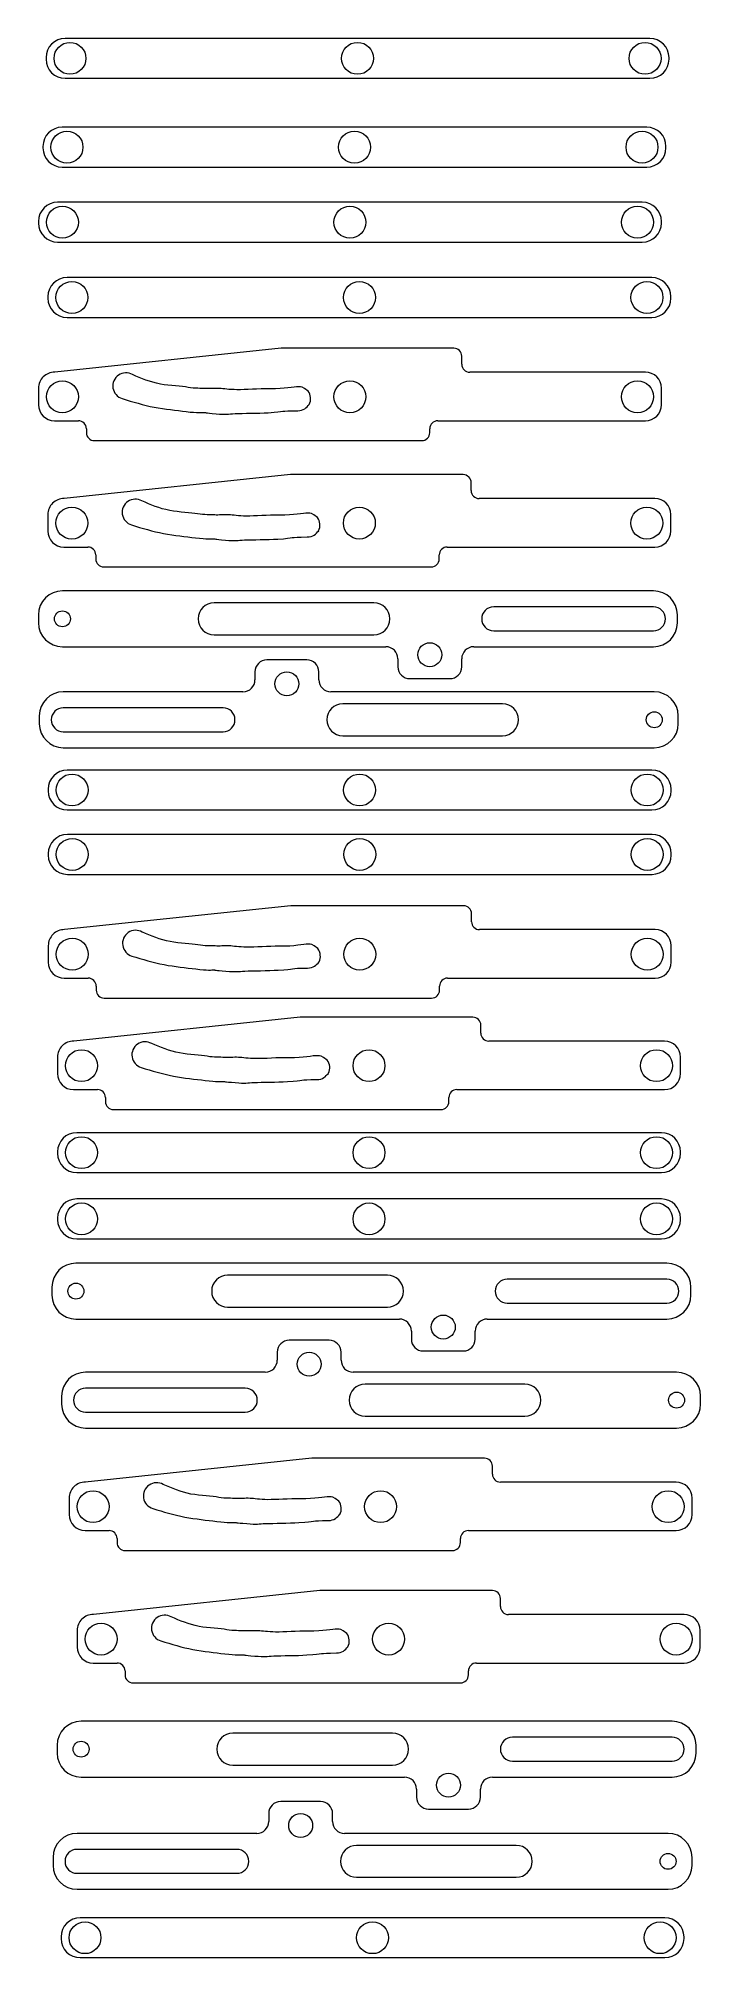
# Model space of a CAD drawing. Header units: millimetres. Extents: x 3 to 86, y 5 to 245.
import ezdxf

# ---------------------------------------------------------------- set-up
doc = ezdxf.new("R2010")
doc.units = ezdxf.units.MM

msp = doc.modelspace()

# ---------------------------------------------------------------- linework, layer by layer
at = {"color": 7, "linetype": 'Continuous', "lineweight": 15}
for p, q in [((79.63, 245.28), (6.43, 245.28)), ((4.03, 242.88), (4.03, 242.68)), ((82.03, 242.68), (82.03, 242.88)), ((6.43, 240.28), (79.63, 240.28)), ((79.25, 234.15), (6.05, 234.15)), ((3.65, 231.75), (3.65, 231.55)), ((81.65, 231.55), (81.65, 231.75)), ((6.05, 229.15), (79.25, 229.15)), ((78.68, 224.74), (5.48, 224.74)), ((3.08, 222.34), (3.08, 222.14)), ((81.08, 222.14), (81.08, 222.34)), ((5.48, 219.74), (78.68, 219.74)), ((79.87, 215.31), (6.67, 215.31)), ((4.27, 212.91), (4.27, 212.71)), ((82.27, 212.71), (82.27, 212.91)), ((6.67, 210.31), (79.87, 210.31)), ((33.46, 206.44), (5.12, 203.44)), ((55.08, 206.44), (33.46, 206.44)), ((56.08, 204.44), (56.08, 205.44)), ((79.08, 203.44), (57.08, 203.44)), ((3.08, 201.44), (3.08, 199.36)), ((81.08, 199.36), (81.08, 201.44)), ((5.08, 197.36), (8.08, 197.36)), ((53.08, 197.36), (79.08, 197.36)), ((9.08, 196.36), (9.08, 195.86)), ((10.08, 194.86), (51.08, 194.86)), ((52.08, 195.86), (52.08, 196.36)), ((34.64, 190.6), (6.29, 187.6)), ((56.26, 190.6), (34.64, 190.6)), ((57.26, 188.6), (57.26, 189.6)), ((4.26, 185.6), (4.26, 183.53)), ((80.26, 187.6), (58.26, 187.6)), ((82.26, 183.53), (82.26, 185.6)), ((6.26, 181.53), (9.26, 181.53)), ((10.26, 180.53), (10.26, 180.03)), ((53.26, 180.03), (53.26, 180.53)), ((54.26, 181.53), (80.26, 181.53)), ((11.26, 179.03), (52.26, 179.03)), ((80.08, 176.03), (6.08, 176.03)), ((45.08, 174.53), (25.08, 174.53)), ((80.08, 174.03), (60.08, 174.03)), ((3.08, 173.03), (3.08, 172.03)), ((60.08, 171.03), (80.08, 171.03)), ((83.08, 172.03), (83.08, 173.03)), ((6.08, 169.03), (46.58, 169.03)), ((25.08, 170.53), (45.08, 170.53)), ((57.58, 169.03), (80.08, 169.03)), ((36.69, 167.38), (31.69, 167.38)), ((48.08, 167.53), (48.08, 166.53)), ((56.08, 166.53), (56.08, 167.53)), ((30.19, 165.88), (30.19, 164.88)), ((38.19, 164.88), (38.19, 165.88)), ((49.58, 165.03), (54.58, 165.03)), ((28.69, 163.38), (6.19, 163.38)), ((26.19, 161.38), (6.19, 161.38)), ((80.19, 163.38), (39.69, 163.38)), ((61.19, 161.88), (41.19, 161.88)), ((3.19, 160.38), (3.19, 159.38)), ((83.19, 159.38), (83.19, 160.38)), ((6.19, 158.38), (26.19, 158.38)), ((6.19, 156.38), (80.19, 156.38)), ((41.19, 157.88), (61.19, 157.88)), ((79.89, 153.57), (6.69, 153.57)), ((4.29, 151.17), (4.29, 150.97)), ((82.29, 150.97), (82.29, 151.17)), ((6.69, 148.57), (79.89, 148.57)), ((79.91, 145.5), (6.71, 145.5)), ((4.31, 143.1), (4.31, 142.9)), ((82.31, 142.9), (82.31, 143.1)), ((6.71, 140.5), (79.91, 140.5)), ((34.69, 136.57), (6.34, 133.57)), ((56.31, 136.57), (34.69, 136.57)), ((57.31, 134.57), (57.31, 135.57)), ((80.31, 133.57), (58.31, 133.57)), ((4.31, 131.57), (4.31, 129.49)), ((82.31, 129.49), (82.31, 131.57)), ((6.31, 127.49), (9.31, 127.49)), ((10.31, 126.49), (10.31, 125.99)), ((53.31, 125.99), (53.31, 126.49)), ((54.31, 127.49), (80.31, 127.49)), ((11.31, 124.99), (52.31, 124.99)), ((35.85, 122.6), (7.51, 119.6)), ((57.47, 122.6), (35.85, 122.6)), ((58.47, 120.6), (58.47, 121.6)), ((81.47, 119.6), (59.47, 119.6)), ((5.47, 117.6), (5.47, 115.52)), ((83.47, 115.52), (83.47, 117.6)), ((7.47, 113.52), (10.47, 113.52)), ((55.47, 113.52), (81.47, 113.52)), ((11.47, 112.52), (11.47, 112.02)), ((12.47, 111.02), (53.47, 111.02)), ((54.47, 112.02), (54.47, 112.52)), ((81.07, 108.12), (7.87, 108.12)), ((5.47, 105.72), (5.47, 105.52)), ((83.47, 105.52), (83.47, 105.72)), ((7.87, 103.12), (81.07, 103.12)), ((81.07, 99.81), (7.87, 99.81)), ((5.47, 97.41), (5.47, 97.21)), ((83.47, 97.21), (83.47, 97.41)), ((7.87, 94.81), (81.07, 94.81)), ((81.77, 91.76), (7.77, 91.76)), ((46.77, 90.26), (26.77, 90.26)), ((81.77, 89.76), (61.77, 89.76)), ((4.77, 88.76), (4.77, 87.76)), ((61.77, 86.76), (81.77, 86.76)), ((84.77, 87.76), (84.77, 88.76)), ((7.77, 84.76), (48.27, 84.76)), ((26.77, 86.26), (46.77, 86.26)), ((59.27, 84.76), (81.77, 84.76)), ((39.48, 82.1), (34.48, 82.1)), ((49.77, 83.26), (49.77, 82.26)), ((57.77, 82.26), (57.77, 83.26)), ((32.98, 80.6), (32.98, 79.6)), ((40.98, 79.6), (40.98, 80.6)), ((51.27, 80.76), (56.27, 80.76)), ((31.48, 78.1), (8.98, 78.1)), ((82.98, 78.1), (42.48, 78.1)), ((5.98, 75.1), (5.98, 74.1)), ((28.98, 76.1), (8.98, 76.1)), ((63.98, 76.6), (43.98, 76.6)), ((85.98, 74.1), (85.98, 75.1)), ((8.98, 73.1), (28.98, 73.1)), ((43.98, 72.6), (63.98, 72.6)), ((8.98, 71.1), (82.98, 71.1)), ((37.3, 67.32), (8.95, 64.32)), ((58.92, 67.32), (37.3, 67.32)), ((59.92, 65.32), (59.92, 66.32)), ((82.92, 64.32), (60.92, 64.32)), ((6.92, 62.32), (6.92, 60.25)), ((84.92, 60.25), (84.92, 62.32)), ((8.92, 58.25), (11.92, 58.25)), ((56.92, 58.25), (82.92, 58.25)), ((12.92, 57.25), (12.92, 56.75)), ((13.92, 55.75), (54.92, 55.75)), ((55.92, 56.75), (55.92, 57.25)), ((38.3, 50.73), (9.96, 47.73)), ((59.92, 50.73), (38.3, 50.73)), ((60.92, 48.73), (60.92, 49.73)), ((7.92, 45.73), (7.92, 43.65)), ((83.92, 47.73), (61.92, 47.73)), ((85.92, 43.65), (85.92, 45.73)), ((9.92, 41.65), (12.92, 41.65)), ((57.92, 41.65), (83.92, 41.65)), ((13.92, 40.65), (13.92, 40.15)), ((14.92, 39.15), (55.92, 39.15)), ((56.92, 40.15), (56.92, 40.65)), ((82.42, 34.35), (8.42, 34.35)), ((5.42, 31.35), (5.42, 30.35)), ((47.42, 32.85), (27.42, 32.85)), ((82.42, 32.35), (62.42, 32.35)), ((85.42, 30.35), (85.42, 31.35)), ((62.42, 29.35), (82.42, 29.35)), ((8.42, 27.35), (48.92, 27.35)), ((27.42, 28.85), (47.42, 28.85)), ((59.92, 27.35), (82.42, 27.35)), ((38.41, 24.29), (33.41, 24.29)), ((50.42, 25.85), (50.42, 24.85)), ((58.42, 24.85), (58.42, 25.85)), ((31.91, 22.79), (31.91, 21.79)), ((39.91, 21.79), (39.91, 22.79)), ((51.92, 23.35), (56.92, 23.35)), ((30.41, 20.29), (7.91, 20.29)), ((81.91, 20.29), (41.41, 20.29)), ((4.91, 17.29), (4.91, 16.29)), ((27.91, 18.29), (7.91, 18.29)), ((62.91, 18.79), (42.91, 18.79)), ((84.91, 16.29), (84.91, 17.29)), ((7.91, 15.29), (27.91, 15.29)), ((42.91, 14.79), (62.91, 14.79)), ((7.91, 13.29), (81.91, 13.29)), ((81.51, 9.72), (8.31, 9.72)), ((5.91, 7.32), (5.91, 7.12)), ((83.91, 7.12), (83.91, 7.32)), ((8.31, 4.72), (81.51, 4.72))]:
    msp.add_line(p, q, dxfattribs=at)
for centre, radius in [((7.03, 242.78), 2), ((43.03, 242.78), 2), ((79.03, 242.78), 2), ((6.65, 231.65), 2), ((42.65, 231.65), 2), ((78.65, 231.65), 2), ((6.08, 222.24), 2), ((42.08, 222.24), 2), ((78.08, 222.24), 2), ((7.27, 212.81), 2), ((43.27, 212.81), 2), ((79.27, 212.81), 2), ((6.08, 200.36), 2), ((42.08, 200.36), 2), ((78.08, 200.36), 2), ((7.26, 184.53), 2), ((43.26, 184.53), 2), ((79.26, 184.53), 2), ((6.08, 172.53), 1), ((52.08, 168.03), 1.5), ((34.19, 164.38), 1.5), ((80.19, 159.88), 1), ((7.29, 151.07), 2), ((43.29, 151.07), 2), ((79.29, 151.07), 2), ((7.31, 143), 2), ((43.31, 143), 2), ((79.31, 143), 2), ((7.31, 130.49), 2), ((43.31, 130.49), 2), ((79.31, 130.49), 2), ((8.47, 116.52), 2), ((44.47, 116.52), 2), ((80.47, 116.52), 2), ((8.47, 105.62), 2), ((44.47, 105.62), 2), ((80.47, 105.62), 2), ((8.47, 97.31), 2), ((44.47, 97.31), 2), ((80.47, 97.31), 2), ((7.77, 88.26), 1), ((53.77, 83.76), 1.5), ((36.98, 79.1), 1.5), ((82.98, 74.6), 1), ((9.92, 61.25), 2), ((45.92, 61.25), 2), ((81.92, 61.25), 2), ((10.92, 44.65), 2), ((46.92, 44.65), 2), ((82.92, 44.65), 2), ((8.42, 30.85), 1), ((54.42, 26.35), 1.5), ((35.91, 21.29), 1.5), ((81.91, 16.79), 1), ((8.91, 7.22), 2), ((44.91, 7.22), 2), ((80.91, 7.22), 2)]:
    msp.add_circle(centre, radius, dxfattribs=at)
for centre, radius, start, end in [((6.43, 242.88), 2.4, 90, 180), ((79.63, 242.88), 2.4, 0, 90), ((6.43, 242.68), 2.4, 180, 270), ((79.63, 242.68), 2.4, 270, 0), ((6.05, 231.75), 2.4, 90, 180), ((79.25, 231.75), 2.4, 0, 90), ((6.05, 231.55), 2.4, 180, 270), ((79.25, 231.55), 2.4, 270, 0), ((5.48, 222.34), 2.4, 90, 180), ((78.68, 222.34), 2.4, 0, 90), ((5.48, 222.14), 2.4, 180, 270), ((78.68, 222.14), 2.4, 270, 0), ((6.67, 212.91), 2.4, 90, 180), ((79.87, 212.91), 2.4, 0, 90), ((6.67, 212.71), 2.4, 180, 270), ((79.87, 212.71), 2.4, 270, 0), ((55.08, 205.44), 1, 0, 90), ((5.08, 201.44), 2, 89.0272, 180), ((14.04, 201.71), 1.65, 59.9212, 253.2855), ((57.08, 204.44), 1, 180, 270), ((79.08, 201.44), 2, 0, 90), ((35.55, 200.12), 1.61, 333.6055, 36.1606), ((5.08, 199.36), 2, 180, 270), ((8.08, 196.36), 1, 0, 90), ((53.08, 196.36), 1, 90, 180), ((79.08, 199.36), 2, 270, 0), ((10.08, 195.86), 1, 180, 270), ((51.08, 195.86), 1, 270, 0), ((56.26, 189.6), 1, 0, 90), ((58.26, 188.6), 1, 180, 270), ((6.26, 185.6), 2, 89.0272, 180), ((15.21, 185.88), 1.65, 59.9212, 253.2855), ((36.72, 184.28), 1.61, 333.6055, 36.1606), ((80.26, 185.6), 2, 0, 90), ((6.26, 183.53), 2, 180, 270), ((80.26, 183.53), 2, 270, 0), ((9.26, 180.53), 1, 0, 90), ((54.26, 180.53), 1, 90, 180), ((11.26, 180.03), 1, 180, 270), ((52.26, 180.03), 1, 270, 0), ((6.08, 173.03), 3, 90, 180), ((80.08, 173.03), 3, 360, 90), ((25.08, 172.53), 2, 90, 270), ((45.08, 172.53), 2, 270, 90), ((60.08, 172.53), 1.5, 90, 270), ((80.08, 172.53), 1.5, 270, 90), ((6.08, 172.03), 3, 180, 270), ((80.08, 172.03), 3, 270, 0), ((46.58, 167.53), 1.5, 0, 90), ((57.58, 167.53), 1.5, 90, 180), ((31.69, 165.88), 1.5, 90, 180), ((36.69, 165.88), 1.5, 0, 90), ((49.58, 166.53), 1.5, 180, 270), ((54.58, 166.53), 1.5, 270, 360), ((28.69, 164.88), 1.5, 270, 0), ((39.69, 164.88), 1.5, 180, 270), ((6.19, 160.38), 3, 90, 180), ((6.19, 159.88), 1.5, 90, 270), ((26.19, 159.88), 1.5, 270, 90), ((41.19, 159.88), 2, 90, 270), ((61.19, 159.88), 2, 270, 90), ((80.19, 160.38), 3, 0, 90), ((6.19, 159.38), 3, 180, 270), ((80.19, 159.38), 3, 270, 0), ((6.69, 151.17), 2.4, 90, 180), ((79.89, 151.17), 2.4, 0, 90), ((6.69, 150.97), 2.4, 180, 270), ((79.89, 150.97), 2.4, 270, 0), ((6.71, 143.1), 2.4, 90, 180), ((79.91, 143.1), 2.4, 0, 90), ((6.71, 142.9), 2.4, 180, 270), ((79.91, 142.9), 2.4, 270, 0), ((56.31, 135.57), 1, 0, 90), ((6.31, 131.57), 2, 89.0272, 180), ((15.26, 131.84), 1.65, 59.9212, 253.2855), ((58.31, 134.57), 1, 180, 270), ((80.31, 131.57), 2, 0, 90), ((36.77, 130.25), 1.61, 333.6055, 36.1606), ((6.31, 129.49), 2, 180, 270), ((80.31, 129.49), 2, 270, 0), ((9.31, 126.49), 1, 0, 90), ((11.31, 125.99), 1, 180, 270), ((52.31, 125.99), 1, 270, 0), ((54.31, 126.49), 1, 90, 180), ((57.47, 121.6), 1, 0, 90), ((59.47, 120.6), 1, 180, 270), ((7.47, 117.6), 2, 89.0272, 180), ((16.43, 117.87), 1.65, 59.9212, 253.2855), ((81.47, 117.6), 2, 0, 90), ((7.47, 115.52), 2, 180, 270), ((37.94, 116.28), 1.61, 333.6055, 36.1606), ((81.47, 115.52), 2, 270, 0), ((10.47, 112.52), 1, 0, 90), ((55.47, 112.52), 1, 90, 180), ((12.47, 112.02), 1, 180, 270), ((53.47, 112.02), 1, 270, 0), ((7.87, 105.72), 2.4, 90, 180), ((81.07, 105.72), 2.4, 0, 90), ((7.87, 105.52), 2.4, 180, 270), ((81.07, 105.52), 2.4, 270, 0), ((7.87, 97.41), 2.4, 90, 180), ((81.07, 97.41), 2.4, 0, 90), ((7.87, 97.21), 2.4, 180, 270), ((81.07, 97.21), 2.4, 270, 0), ((7.77, 88.76), 3, 90, 180), ((81.77, 88.76), 3, 360, 90), ((26.77, 88.26), 2, 90, 270), ((46.77, 88.26), 2, 270, 90), ((61.77, 88.26), 1.5, 90, 270), ((81.77, 88.26), 1.5, 270, 90), ((7.77, 87.76), 3, 180, 270), ((81.77, 87.76), 3, 270, 0), ((48.27, 83.26), 1.5, 360, 90), ((59.27, 83.26), 1.5, 90, 180), ((34.48, 80.6), 1.5, 90, 180), ((39.48, 80.6), 1.5, 0, 90), ((51.27, 82.26), 1.5, 180, 270), ((56.27, 82.26), 1.5, 270, 360), ((31.48, 79.6), 1.5, 270, 0), ((42.48, 79.6), 1.5, 180, 270), ((8.98, 75.1), 3, 90, 180), ((82.98, 75.1), 3, 360, 90), ((8.98, 74.6), 1.5, 90, 270), ((28.98, 74.6), 1.5, 270, 90), ((43.98, 74.6), 2, 90, 270), ((63.98, 74.6), 2, 270, 90), ((8.98, 74.1), 3, 180, 270), ((82.98, 74.1), 3, 270, 0), ((58.92, 66.32), 1, 0, 90), ((60.92, 65.32), 1, 180, 270), ((8.92, 62.32), 2, 89.0272, 180), ((17.87, 62.6), 1.65, 59.9212, 253.2855), ((82.92, 62.32), 2, 0, 90), ((8.92, 60.25), 2, 180, 270), ((39.38, 61), 1.61, 333.6055, 36.1606), ((82.92, 60.25), 2, 270, 0), ((11.92, 57.25), 1, 0, 90), ((56.92, 57.25), 1, 90, 180), ((13.92, 56.75), 1, 180, 270), ((54.92, 56.75), 1, 270, 0), ((59.92, 49.73), 1, 0, 90), ((61.92, 48.73), 1, 180, 270), ((9.92, 45.73), 2, 89.0272, 180), ((18.88, 46), 1.65, 59.9212, 253.2855), ((83.92, 45.73), 2, 0, 90), ((9.92, 43.65), 2, 180, 270), ((40.39, 44.41), 1.61, 333.6055, 36.1606), ((83.92, 43.65), 2, 270, 0), ((12.92, 40.65), 1, 0, 90), ((57.92, 40.65), 1, 90, 180), ((14.92, 40.15), 1, 180, 270), ((55.92, 40.15), 1, 270, 0), ((8.42, 31.35), 3, 90, 180), ((82.42, 31.35), 3, 360, 90), ((27.42, 30.85), 2, 90, 270), ((47.42, 30.85), 2, 270, 90), ((62.42, 30.85), 1.5, 90, 270), ((82.42, 30.85), 1.5, 270, 90), ((8.42, 30.35), 3, 180, 270), ((82.42, 30.35), 3, 270, 0), ((48.92, 25.85), 1.5, 360, 90), ((59.92, 25.85), 1.5, 90, 180), ((33.41, 22.79), 1.5, 90, 180), ((38.41, 22.79), 1.5, 0, 90), ((51.92, 24.85), 1.5, 180, 270), ((56.92, 24.85), 1.5, 270, 360), ((30.41, 21.79), 1.5, 270, 0), ((41.41, 21.79), 1.5, 180, 270), ((7.91, 17.29), 3, 90, 180), ((81.91, 17.29), 3, 360, 90), ((7.91, 16.79), 1.5, 90, 270), ((27.91, 16.79), 1.5, 270, 90), ((42.91, 16.79), 2, 90, 270), ((62.91, 16.79), 2, 270, 90), ((7.91, 16.29), 3, 180, 270), ((81.91, 16.29), 3, 270, 0), ((8.31, 7.32), 2.4, 90, 180), ((81.51, 7.32), 2.4, 0, 90), ((8.31, 7.12), 2.4, 180, 270), ((81.51, 7.12), 2.4, 270, 0)]:
    msp.add_arc(centre, radius, start, end, dxfattribs=at)
for points, knots in [([(36.85, 201.07), (36.05, 201.66), (36.03, 201.61), (34.99, 201.62), (33.93, 201.34), (30.57, 201.37), (27.73, 201.11), (26.25, 201.38), (25.09, 201.44), (24.5, 201.35), (23.48, 201.43), (22.65, 201.38), (20.99, 201.69), (18.13, 201.74), (15.97, 202.67), (14.87, 203.14)], [0, 0, 0, 0, 0.079192, 0.079192, 0.2278, 0.2278, 0.34999, 0.457432, 0.457432, 0.598086, 0.598086, 0.728156, 0.728156, 0.861746, 1, 1, 1, 1]), ([(13.56, 200.13), (14.88, 199.73), (17.47, 198.93), (20.33, 198.67), (23.05, 198.32), (23.6, 198.4), (24.02, 198.38), (23.86, 198.36), (26.64, 198.12), (26.94, 198.3), (30.56, 198.29), (34.15, 198.5), (33.17, 198.61), (36.29, 198.62), (36.64, 199.01), (36.99, 199.4)], [0, 0, 0, 0, 0.110319, 0.216866, 0.216866, 0.344377, 0.344377, 0.47317, 0.47317, 0.589924, 0.713838, 0.713838, 0.931707, 0.931707, 1, 1, 1, 1]), ([(38.02, 185.24), (37.23, 185.83), (37.2, 185.78), (36.16, 185.78), (35.1, 185.5), (31.74, 185.54), (28.9, 185.27), (27.42, 185.54), (26.27, 185.6), (25.68, 185.51), (24.65, 185.59), (23.83, 185.54), (22.16, 185.85), (19.3, 185.9), (17.14, 186.83), (16.04, 187.31)], [0, 0, 0, 0, 0.079192, 0.079192, 0.2278, 0.2278, 0.34999, 0.457432, 0.457432, 0.598086, 0.598086, 0.728156, 0.728156, 0.861746, 1, 1, 1, 1]), ([(14.74, 184.3), (16.05, 183.89), (18.64, 183.1), (21.5, 182.84), (24.22, 182.49), (24.77, 182.57), (25.2, 182.55), (25.04, 182.52), (27.81, 182.29), (28.11, 182.47), (31.74, 182.45), (35.33, 182.66), (34.35, 182.78), (37.47, 182.79), (37.82, 183.18), (38.17, 183.57)], [0, 0, 0, 0, 0.110319, 0.216866, 0.216866, 0.344377, 0.344377, 0.47317, 0.47317, 0.589924, 0.713838, 0.713838, 0.931707, 0.931707, 1, 1, 1, 1]), ([(38.07, 131.2), (37.28, 131.79), (37.25, 131.74), (36.22, 131.75), (35.15, 131.47), (31.79, 131.5), (28.95, 131.24), (27.47, 131.51), (26.32, 131.57), (25.73, 131.48), (24.7, 131.56), (23.88, 131.51), (22.21, 131.82), (19.36, 131.86), (17.19, 132.8), (16.09, 133.27)], [0, 0, 0, 0, 0.079192, 0.079192, 0.2278, 0.2278, 0.34999, 0.457432, 0.457432, 0.598086, 0.598086, 0.728156, 0.728156, 0.861746, 1, 1, 1, 1]), ([(14.79, 130.26), (16.11, 129.86), (18.69, 129.06), (21.55, 128.8), (24.27, 128.45), (24.83, 128.53), (25.25, 128.51), (25.09, 128.49), (27.87, 128.25), (28.16, 128.43), (31.79, 128.42), (35.38, 128.63), (34.4, 128.74), (37.52, 128.75), (37.87, 129.14), (38.22, 129.53)], [0, 0, 0, 0, 0.110319, 0.216866, 0.216866, 0.344377, 0.344377, 0.47317, 0.47317, 0.589924, 0.713838, 0.713838, 0.931707, 0.931707, 1, 1, 1, 1]), ([(39.24, 117.23), (38.44, 117.82), (38.42, 117.77), (37.38, 117.78), (36.32, 117.5), (32.96, 117.53), (30.12, 117.27), (28.64, 117.54), (27.48, 117.6), (26.89, 117.51), (25.87, 117.59), (25.04, 117.54), (23.38, 117.85), (20.52, 117.9), (18.36, 118.83), (17.26, 119.3)], [0, 0, 0, 0, 0.079192, 0.079192, 0.2278, 0.2278, 0.34999, 0.457432, 0.457432, 0.598086, 0.598086, 0.728156, 0.728156, 0.861746, 1, 1, 1, 1]), ([(15.95, 116.29), (17.27, 115.89), (19.86, 115.09), (22.72, 114.83), (25.44, 114.48), (25.99, 114.56), (26.41, 114.54), (26.25, 114.52), (29.03, 114.28), (29.33, 114.46), (32.95, 114.45), (36.54, 114.66), (35.56, 114.77), (38.68, 114.78), (39.03, 115.17), (39.38, 115.56)], [0, 0, 0, 0, 0.110319, 0.216866, 0.216866, 0.344377, 0.344377, 0.47317, 0.47317, 0.589924, 0.713838, 0.713838, 0.931707, 0.931707, 1, 1, 1, 1]), ([(40.68, 61.95), (39.89, 62.55), (39.86, 62.5), (38.82, 62.5), (37.76, 62.22), (34.4, 62.25), (31.56, 61.99), (30.08, 62.26), (28.93, 62.32), (28.34, 62.23), (27.31, 62.31), (26.49, 62.26), (24.82, 62.57), (21.96, 62.62), (19.8, 63.55), (18.7, 64.03)], [0, 0, 0, 0, 0.079192, 0.079192, 0.2278, 0.2278, 0.34999, 0.457432, 0.457432, 0.598086, 0.598086, 0.728156, 0.728156, 0.861746, 1, 1, 1, 1]), ([(17.4, 61.02), (18.71, 60.61), (21.3, 59.82), (24.16, 59.56), (26.88, 59.21), (27.43, 59.29), (27.86, 59.27), (27.7, 59.24), (30.47, 59.01), (30.77, 59.18), (34.4, 59.17), (37.99, 59.38), (37.01, 59.5), (40.13, 59.51), (40.48, 59.9), (40.83, 60.29)], [0, 0, 0, 0, 0.110319, 0.216866, 0.216866, 0.344377, 0.344377, 0.47317, 0.47317, 0.589924, 0.713838, 0.713838, 0.931707, 0.931707, 1, 1, 1, 1]), ([(41.69, 45.36), (40.89, 45.95), (40.87, 45.9), (39.83, 45.91), (38.77, 45.63), (35.41, 45.66), (32.57, 45.4), (31.09, 45.67), (29.93, 45.73), (29.34, 45.64), (28.32, 45.72), (27.49, 45.67), (25.83, 45.98), (22.97, 46.02), (20.81, 46.96), (19.71, 47.43)], [0, 0, 0, 0, 0.079192, 0.079192, 0.2278, 0.2278, 0.34999, 0.457432, 0.457432, 0.598086, 0.598086, 0.728156, 0.728156, 0.861746, 1, 1, 1, 1]), ([(18.4, 44.42), (19.72, 44.02), (22.31, 43.22), (25.17, 42.96), (27.89, 42.61), (28.44, 42.69), (28.86, 42.67), (28.7, 42.65), (31.48, 42.41), (31.78, 42.59), (35.4, 42.58), (38.99, 42.79), (38.01, 42.9), (41.13, 42.91), (41.48, 43.3), (41.83, 43.69)], [0, 0, 0, 0, 0.110319, 0.216866, 0.216866, 0.344377, 0.344377, 0.47317, 0.47317, 0.589924, 0.713838, 0.713838, 0.931707, 0.931707, 1, 1, 1, 1])]:
    msp.add_open_spline(points, degree=3, knots=knots, dxfattribs=at)

doc.saveas('drawing.dxf')
